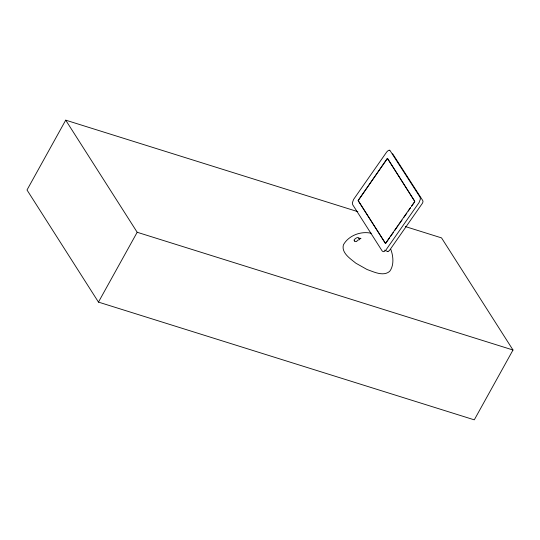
<?xml version="1.0" encoding="UTF-8"?>
<svg xmlns="http://www.w3.org/2000/svg" width="540" height="540" viewBox="0 0 540 540"><rect width="100%" height="100%" fill="white"/><g stroke="black" fill="none" stroke-linecap="round" stroke-linejoin="round"><path stroke-width="0.81" d="M357.838 211.673L65.711 120.157L27 189.992L98.462 302.103L474.289 419.843L513 350.008L441.538 237.897L405.324 226.55M98.462 302.103L137.18 232.268L65.711 120.157M389.441 238.019L385.587 243.54L358.223 200.61L387.308 158.389M410.488 207.596L385.439 243.466L358.067 200.543L387.464 158.456L414.828 201.386M411.453 206.213L414.342 202.075M390.407 236.642L393.296 232.497M394.74 230.431L398.115 225.599M399.08 224.222L401.969 220.084M403.9 217.323L406.789 213.185M408.233 211.113L410.643 207.664M411.608 206.287L414.497 202.142M384.521 250.148L387.693 251.532L389.252 250.749L422.469 203.202L423.002 201.805L422.786 200.597L392.594 153.711M387.693 251.532L388.058 251.519M389.691 150.201L388.422 150.377L386.748 151.942L353.646 199.341L352.35 202.763L352.688 204.714L382.212 251.032L383.339 251.708L384.669 251.276L385.992 249.912L419.094 202.513L420.397 199.091L420.053 197.141L389.846 150.269M371.23 233.267C360.936 230.843 348.604 235.507 343.406 244.836C341.185 253.017 350.622 258.849 355.82 263.176L367.092 269.528C373.707 271.789 383.231 276.804 389.671 271.363C394.254 265.329 393.309 256.176 390.845 249.426M137.18 232.268L513 350.008M414.673 201.312L387.612 158.524M354.672 240.935A1.046 0.675 -28 0 0 354.557 240.617L354.247 240.462A1.067 0.506 -28.2 0 1 354.152 239.882A4.07 1.931 -28.2 0 1 354.942 239.018L355.307 238.7A2.842 1.343 -28.2 0 1 357.629 237.532L358.02 237.539A1.991 0.945 -11.2 0 1 358.796 238.093L358.756 238.484A2.012 1.215 -9.1 0 1 359.296 239.787L358.229 239.969A1.579 1.019 -28 0 0 356.974 240.975L356.852 241.387A5.002 3.227 -28 0 1 355.158 241.61A1.026 0.661 -28 0 1 354.672 240.935M360.835 238.613A1.525 0.925 -9.1 0 0 358.952 238.356A1.35 0.817 -9.1 0 0 360.835 238.613"/></g></svg>
